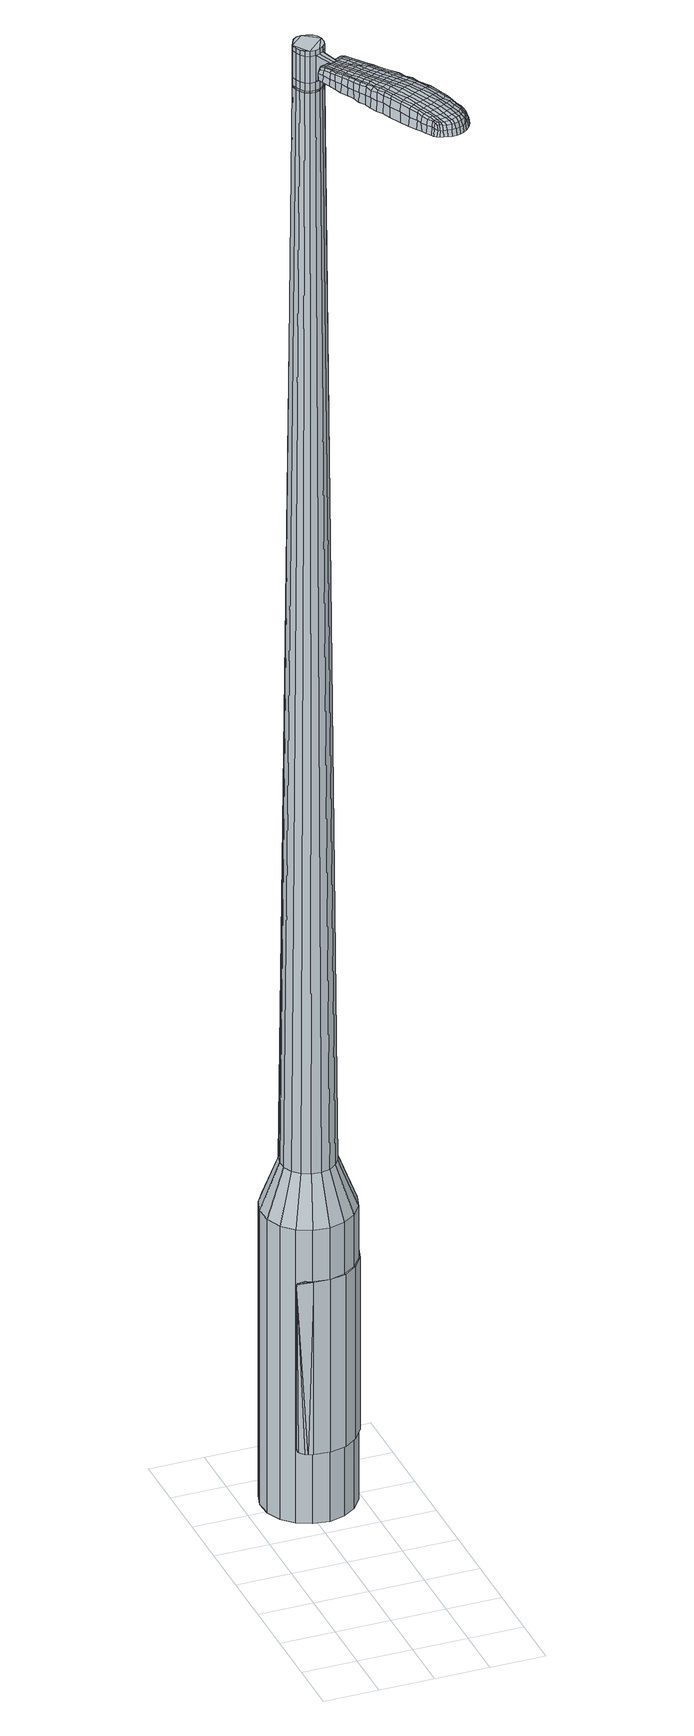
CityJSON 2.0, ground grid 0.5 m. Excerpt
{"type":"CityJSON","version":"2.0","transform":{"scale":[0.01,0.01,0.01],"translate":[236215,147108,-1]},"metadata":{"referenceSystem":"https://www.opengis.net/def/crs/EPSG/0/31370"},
"CityObjects":{
"object1":{"type":"GenericCityObject","attributes":{"cluster":481,"mean_distance_to_centroid":0.318,"new_centroid_x":236215.55,"new_centroid_y":147110.59,"mean_distance_to_camera":14.19,"H1":10.05,"H2":10.26,"Z_final":111.82,"cluster2":39,"proj_x":236205.48,"proj_y":147115.14,"id_line":53786,"bearing_l":24.32,"distance":11.05,"orientation":"right","G_obj":294.32},"geometry":[{"type":"MultiSurface","lod":"2","boundaries":[[[0,1,2,3]],[[1,4,5,2]],[[4,6,7,5]],[[6,8,9,7]],[[8,10,11,9]],[[10,12,13,11]],[[12,14,15,13]],[[14,16,17,15]],[[16,18,19,17]],[[18,20,21,19]],[[20,22,23,21]],[[22,24,25,23]],[[24,26,27,25]],[[26,28,29,27]],[[28,30,31,29]],[[30,32,33,31]],[[32,34,35,33]],[[34,0,3,35]],[[36,37,38,39]],[[38,40,41,42]],[[41,43,42]],[[42,44,45,46]],[[45,47,46]],[[46,48,49,50]],[[49,51,50]],[[42,46,50,38]],[[50,52,39,38]],[[53,36,39]],[[2,5,7,35]],[[7,9,11,15]],[[11,13,15]],[[15,17,19,23]],[[19,21,23]],[[23,25,27,31]],[[27,29,31]],[[15,23,31,7]],[[31,33,35,7]],[[3,2,35]],[[1,0,54,55]],[[0,34,56,54]],[[34,32,57,56]],[[32,30,58,57]],[[30,28,59,58]],[[28,26,60,59]],[[26,24,61,60]],[[24,22,62,61]],[[22,20,63,62]],[[20,18,64,63]],[[18,16,65,64]],[[16,14,66,65]],[[14,12,67,66]],[[12,10,68,67]],[[10,8,69,68]],[[8,6,70,69]],[[6,4,71,70]],[[4,1,55,71]],[[55,54,72,73]],[[54,56,74,72]],[[56,57,75,74]],[[57,58,76,75]],[[58,59,77,76]],[[59,60,78,77]],[[60,61,79,78]],[[61,62,80,79]],[[62,63,81,80]],[[63,64,82,81]],[[64,65,83,82]],[[65,66,84,83]],[[66,67,85,84]],[[67,68,86,85]],[[68,69,87,86]],[[69,70,88,87]],[[70,71,89,88]],[[71,55,73,89]],[[90,91,92,73]],[[74,93,91,90]],[[94,95,93,74]],[[96,97,95,94]],[[98,99,97,96]],[[100,101,99,98]],[[102,103,101,100]],[[80,104,103,102]],[[105,106,104,80]],[[107,108,106,105]],[[109,110,108,107]],[[84,111,110,109]],[[112,113,111,84]],[[86,114,113,112]],[[87,115,114,86]],[[116,117,115,87]],[[118,119,117,116]],[[73,92,119,118]],[[120,121,122,123]],[[124,120,123,125]],[[126,124,125,127]],[[128,126,127,129]],[[130,128,129,131]],[[132,130,131,133]],[[134,132,133,135]],[[136,134,135,137]],[[138,136,137,139]],[[140,138,139,141]],[[142,140,141,143]],[[144,142,143,145]],[[146,144,145,147]],[[148,146,147,149]],[[150,148,149,151]],[[152,150,151,153]],[[72,90,73]],[[72,74,90]],[[75,94,74]],[[75,76,96,94]],[[76,77,98,96]],[[77,78,100,98]],[[78,79,102,100]],[[79,80,102]],[[81,105,80]],[[81,82,107,105]],[[82,83,109,107]],[[83,84,109]],[[85,112,84]],[[85,86,112]],[[88,116,87]],[[88,89,118,116]],[[89,73,118]],[[154,92,91]],[[155,119,92]],[[155,156,117,119]],[[156,115,117]],[[157,113,114]],[[157,111,113]],[[158,110,111]],[[158,159,108,110]],[[159,160,106,108]],[[160,104,106]],[[161,103,104]],[[161,162,101,103]],[[162,163,99,101]],[[163,164,97,99]],[[164,165,95,97]],[[165,93,95]],[[154,91,93]],[[39,52,152,166]],[[92,154,167,153]],[[53,39,166,121]],[[154,93,122,167]],[[36,53,121,120]],[[93,165,123,122]],[[37,36,120,124]],[[165,164,125,123]],[[38,37,124,126]],[[164,163,127,125]],[[40,38,126,128]],[[163,162,129,127]],[[41,40,128,130]],[[162,161,131,129]],[[43,41,130,132]],[[161,104,133,131]],[[42,43,132,134]],[[104,160,135,133]],[[44,42,134,136]],[[160,159,137,135]],[[45,44,136,138]],[[159,158,139,137]],[[47,45,138,140]],[[158,111,141,139]],[[46,47,140,142]],[[111,157,143,141]],[[48,46,142,144]],[[157,114,145,143]],[[49,48,144,146]],[[114,115,147,145]],[[51,49,146,148]],[[115,156,149,147]],[[50,51,148,150]],[[156,155,151,149]],[[52,50,150,152]],[[155,92,153,151]],[[152,153,168,169]],[[153,167,170,168]],[[167,122,171,170]],[[122,121,172,171]],[[121,166,173,172]],[[166,152,169,173]],[[174,175,176,177]],[[178,174,177,179]],[[174,178,180,181]],[[175,174,181,182]],[[183,184,185,186]],[[187,183,186,188]],[[183,187,189,190]],[[184,183,190,191]],[[192,193,194,195]],[[196,192,195,197]],[[192,196,198,199]],[[193,192,199,200]],[[201,202,203,204]],[[205,201,204,206]],[[201,205,207,208]],[[202,201,208,209]],[[210,211,212,213]],[[214,210,213,215]],[[210,214,216,217]],[[211,210,217,218]],[[219,220,221,222]],[[223,219,222,224]],[[219,223,225,226]],[[220,219,226,227]],[[228,229,230,231]],[[220,228,231,221]],[[228,220,227,232]],[[229,228,232,233]],[[234,235,236,237]],[[229,234,237,230]],[[234,229,233,238]],[[235,234,238,239]],[[240,178,179,241]],[[235,240,241,236]],[[240,235,239,242]],[[178,240,242,180]],[[243,244,245,246]],[[247,243,246,248]],[[243,247,249,250]],[[244,243,250,251]],[[252,253,254,255]],[[244,252,255,245]],[[252,244,251,256]],[[253,252,256,257]],[[258,259,260,261]],[[253,258,261,254]],[[258,253,257,262]],[[259,258,262,263]],[[264,265,266,267]],[[259,264,267,260]],[[264,259,263,268]],[[265,264,268,269]],[[270,175,182,271]],[[265,270,271,266]],[[270,265,269,272]],[[175,270,272,176]],[[273,274,275,276]],[[277,273,276,278]],[[273,277,279,280]],[[274,273,280,281]],[[282,283,284,285]],[[274,282,285,275]],[[282,274,281,286]],[[283,282,286,287]],[[288,289,290,291]],[[283,288,291,284]],[[288,283,287,292]],[[289,288,292,293]],[[294,187,188,295]],[[289,294,295,290]],[[294,289,293,296]],[[187,294,296,189]],[[297,298,299,300]],[[301,297,300,302]],[[297,301,303,304]],[[298,297,304,305]],[[306,307,308,309]],[[298,306,309,299]],[[306,298,305,310]],[[307,306,310,311]],[[312,313,314,315]],[[307,312,315,308]],[[312,307,311,316]],[[313,312,316,317]],[[318,319,320,321]],[[313,318,321,314]],[[318,313,317,322]],[[319,318,322,323]],[[324,184,191,325]],[[319,324,325,320]],[[324,319,323,326]],[[184,324,326,185]],[[327,213,212,328]],[[329,327,328,330]],[[327,329,331,332]],[[213,327,332,215]],[[333,329,330,334]],[[335,333,334,336]],[[333,335,337,338]],[[329,333,338,331]],[[339,335,336,340]],[[341,339,340,342]],[[339,341,343,344]],[[335,339,344,337]],[[345,341,342,346]],[[347,345,346,348]],[[345,347,349,350]],[[341,345,350,343]],[[351,347,348,352]],[[202,351,352,203]],[[351,202,209,353]],[[347,351,353,349]],[[354,355,200,199]],[[356,354,199,198]],[[354,356,357,358]],[[355,354,358,359]],[[360,361,359,358]],[[362,360,358,357]],[[360,362,363,364]],[[361,360,364,365]],[[366,367,365,364]],[[368,366,364,363]],[[366,368,369,370]],[[367,366,370,371]],[[372,373,371,370]],[[374,372,370,369]],[[372,374,207,205]],[[373,372,205,206]],[[375,376,377,378]],[[277,375,378,279]],[[375,277,278,379]],[[376,375,379,380]],[[381,196,197,382]],[[376,381,382,377]],[[381,376,380,383]],[[196,381,383,198]],[[384,385,386,387]],[[223,384,387,225]],[[384,223,224,388]],[[385,384,388,389]],[[390,391,392,393]],[[385,390,393,386]],[[390,385,389,394]],[[391,390,394,395]],[[396,193,200,397]],[[391,396,397,392]],[[396,391,395,398]],[[193,396,398,194]],[[399,400,401,402]],[[181,399,402,182]],[[399,181,180,403]],[[400,399,403,404]],[[405,406,407,408]],[[400,405,408,401]],[[405,400,404,409]],[[406,405,409,410]],[[411,204,203,412]],[[406,411,412,407]],[[411,406,410,413]],[[204,411,413,206]],[[414,415,416,417]],[[186,414,417,188]],[[414,186,185,418]],[[415,414,418,419]],[[420,208,207,421]],[[415,420,421,416]],[[420,415,419,422]],[[208,420,422,209]],[[423,424,425,426]],[[301,423,426,303]],[[423,301,302,427]],[[424,423,427,428]],[[429,214,215,430]],[[424,429,430,425]],[[429,424,428,431]],[[214,429,431,216]],[[432,433,434,435]],[[247,432,435,249]],[[432,247,248,436]],[[433,432,436,437]],[[438,439,440,441]],[[433,438,441,434]],[[438,433,437,442]],[[439,438,442,443]],[[444,211,218,445]],[[439,444,445,440]],[[444,439,443,446]],[[211,444,446,212]],[[447,448,437,436]],[[246,447,436,248]],[[447,246,245,449]],[[448,447,449,450]],[[451,452,443,442]],[[448,451,442,437]],[[451,448,450,453]],[[452,451,453,454]],[[455,328,212,446]],[[452,455,446,443]],[[455,452,454,456]],[[328,455,456,330]],[[457,458,459,460]],[[304,457,460,305]],[[457,304,303,426]],[[458,457,426,425]],[[461,332,331,462]],[[458,461,462,459]],[[461,458,425,430]],[[332,461,430,215]],[[463,464,450,449]],[[255,463,449,245]],[[463,255,254,465]],[[464,463,465,466]],[[467,468,454,453]],[[464,467,453,450]],[[467,464,466,469]],[[468,467,469,470]],[[471,334,330,456]],[[468,471,456,454]],[[471,468,470,472]],[[334,471,472,336]],[[473,474,475,476]],[[310,473,476,311]],[[473,310,305,460]],[[474,473,460,459]],[[477,338,337,478]],[[474,477,478,475]],[[477,474,459,462]],[[338,477,462,331]],[[479,480,466,465]],[[261,479,465,254]],[[479,261,260,481]],[[480,479,481,482]],[[483,484,470,469]],[[480,483,469,466]],[[483,480,482,485]],[[484,483,485,486]],[[487,340,336,472]],[[484,487,472,470]],[[487,484,486,488]],[[340,487,488,342]],[[489,490,491,492]],[[316,489,492,317]],[[489,316,311,476]],[[490,489,476,475]],[[493,344,343,494]],[[490,493,494,491]],[[493,490,475,478]],[[344,493,478,337]],[[495,496,482,481]],[[267,495,481,260]],[[495,267,266,497]],[[496,495,497,498]],[[499,500,486,485]],[[496,499,485,482]],[[499,496,498,501]],[[500,499,501,502]],[[503,346,342,488]],[[500,503,488,486]],[[503,500,502,504]],[[346,503,504,348]],[[505,506,507,508]],[[322,505,508,323]],[[505,322,317,492]],[[506,505,492,491]],[[509,350,349,510]],[[506,509,510,507]],[[509,506,491,494]],[[350,509,494,343]],[[511,512,498,497]],[[271,511,497,266]],[[511,271,182,402]],[[512,511,402,401]],[[513,514,502,501]],[[512,513,501,498]],[[513,512,401,408]],[[514,513,408,407]],[[515,352,348,504]],[[514,515,504,502]],[[515,514,407,412]],[[352,515,412,203]],[[516,517,419,418]],[[326,516,418,185]],[[516,326,323,508]],[[517,516,508,507]],[[518,353,209,422]],[[517,518,422,419]],[[518,517,507,510]],[[353,518,510,349]],[[519,520,380,379]],[[276,519,379,278]],[[519,276,275,521]],[[520,519,521,522]],[[523,356,198,383]],[[520,523,383,380]],[[523,520,522,524]],[[356,523,524,357]],[[525,526,527,528]],[[226,525,528,227]],[[525,226,225,387]],[[526,525,387,386]],[[529,530,531,532]],[[526,529,532,527]],[[529,526,386,393]],[[530,529,393,392]],[[533,355,359,534]],[[530,533,534,531]],[[533,530,392,397]],[[355,533,397,200]],[[535,536,522,521]],[[285,535,521,275]],[[535,285,284,537]],[[536,535,537,538]],[[539,362,357,524]],[[536,539,524,522]],[[539,536,538,540]],[[362,539,540,363]],[[541,542,543,544]],[[232,541,544,233]],[[541,232,227,528]],[[542,541,528,527]],[[545,546,547,548]],[[542,545,548,543]],[[545,542,527,532]],[[546,545,532,531]],[[549,361,365,550]],[[546,549,550,547]],[[549,546,531,534]],[[361,549,534,359]],[[551,552,538,537]],[[291,551,537,284]],[[551,291,290,553]],[[552,551,553,554]],[[555,368,363,540]],[[552,555,540,538]],[[555,552,554,556]],[[368,555,556,369]],[[557,558,559,560]],[[238,557,560,239]],[[557,238,233,544]],[[558,557,544,543]],[[561,562,563,564]],[[558,561,564,559]],[[561,558,543,548]],[[562,561,548,547]],[[565,367,371,566]],[[562,565,566,563]],[[565,562,547,550]],[[367,565,550,365]],[[567,568,554,553]],[[295,567,553,290]],[[567,295,188,417]],[[568,567,417,416]],[[569,374,369,556]],[[568,569,556,554]],[[569,568,416,421]],[[374,569,421,207]],[[570,571,404,403]],[[242,570,403,180]],[[570,242,239,560]],[[571,570,560,559]],[[572,573,410,409]],[[571,572,409,404]],[[572,571,559,564]],[[573,572,564,563]],[[574,373,206,413]],[[573,574,413,410]],[[574,573,563,566]],[[373,574,566,371]],[[575,576,577,578]],[[578,577,579,580]],[[581,579,577,582]],[[582,577,576,583]],[[584,585,586,587]],[[587,586,588,589]],[[590,588,586,591]],[[591,586,585,592]],[[593,594,595,596]],[[596,595,597,598]],[[599,597,595,600]],[[600,595,594,601]],[[602,603,604,605]],[[605,604,606,607]],[[608,606,604,609]],[[609,604,603,610]],[[611,612,613,614]],[[614,613,615,616]],[[617,615,613,618]],[[618,613,612,619]],[[620,621,622,623]],[[623,622,624,625]],[[626,624,622,627]],[[627,622,621,628]],[[629,630,631,632]],[[632,631,621,620]],[[628,621,631,633]],[[633,631,630,634]],[[635,636,637,638]],[[638,637,630,629]],[[634,630,637,639]],[[639,637,636,640]],[[580,579,641,642]],[[642,641,636,635]],[[640,636,641,643]],[[643,641,579,581]],[[644,645,646,647]],[[647,646,648,649]],[[650,648,646,651]],[[651,646,645,652]],[[653,654,655,656]],[[656,655,645,644]],[[652,645,655,657]],[[657,655,654,658]],[[659,660,661,662]],[[662,661,654,653]],[[658,654,661,663]],[[663,661,660,664]],[[665,666,667,668]],[[668,667,660,659]],[[664,660,667,669]],[[669,667,666,670]],[[583,576,671,672]],[[672,671,666,665]],[[670,666,671,673]],[[673,671,576,575]],[[674,675,676,677]],[[677,676,678,679]],[[680,678,676,681]],[[681,676,675,682]],[[683,684,685,686]],[[686,685,675,674]],[[682,675,685,687]],[[687,685,684,688]],[[689,690,691,692]],[[692,691,684,683]],[[688,684,691,693]],[[693,691,690,694]],[[589,588,695,696]],[[696,695,690,689]],[[694,690,695,697]],[[697,695,588,590]],[[698,699,700,701]],[[701,700,702,703]],[[704,702,700,705]],[[705,700,699,706]],[[707,708,709,710]],[[710,709,699,698]],[[706,699,709,711]],[[711,709,708,712]],[[713,714,715,716]],[[716,715,708,707]],[[712,708,715,717]],[[717,715,714,718]],[[719,720,721,722]],[[722,721,714,713]],[[718,714,721,723]],[[723,721,720,724]],[[592,585,725,726]],[[726,725,720,719]],[[724,720,725,727]],[[727,725,585,584]],[[611,614,728,729]],[[729,728,730,731]],[[732,730,728,733]],[[733,728,614,616]],[[731,730,734,735]],[[735,734,736,737]],[[738,736,734,739]],[[739,734,730,732]],[[737,736,740,741]],[[741,740,742,743]],[[744,742,740,745]],[[745,740,736,738]],[[743,742,746,747]],[[747,746,748,749]],[[750,748,746,751]],[[751,746,742,744]],[[749,748,752,753]],[[753,752,603,602]],[[610,603,752,754]],[[754,752,748,750]],[[601,755,756,600]],[[600,756,757,599]],[[758,757,756,759]],[[759,756,755,760]],[[760,761,762,759]],[[759,762,763,758]],[[764,763,762,765]],[[765,762,761,766]],[[766,767,768,765]],[[765,768,769,764]],[[770,769,768,771]],[[771,768,767,772]],[[772,773,774,771]],[[771,774,775,770]],[[608,775,774,606]],[[606,774,773,607]],[[776,777,778,779]],[[779,778,678,680]],[[679,678,778,780]],[[780,778,777,781]],[[598,597,782,783]],[[783,782,777,776]],[[781,777,782,784]],[[784,782,597,599]],[[785,786,787,788]],[[788,787,624,626]],[[625,624,787,789]],[[789,787,786,790]],[[791,792,793,794]],[[794,793,786,785]],[[790,786,793,795]],[[795,793,792,796]],[[601,594,797,798]],[[798,797,792,791]],[[796,792,797,799]],[[799,797,594,593]],[[800,801,802,803]],[[803,802,582,583]],[[581,582,802,804]],[[804,802,801,805]],[[806,807,808,809]],[[809,808,801,800]],[[805,801,808,810]],[[810,808,807,811]],[[602,605,812,813]],[[813,812,807,806]],[[811,807,812,814]],[[814,812,605,607]],[[815,816,817,818]],[[818,817,587,589]],[[584,587,817,819]],[[819,817,816,820]],[[608,609,821,822]],[[822,821,816,815]],[[820,816,821,823]],[[823,821,609,610]],[[824,825,826,827]],[[827,826,702,704]],[[703,702,826,828]],[[828,826,825,829]],[[616,615,830,831]],[[831,830,825,824]],[[829,825,830,832]],[[832,830,615,617]],[[833,834,835,650]],[[835,648,650]],[[649,648,835,836]],[[836,835,834,837]],[[838,839,840,841]],[[841,840,834,833]],[[837,834,840,842]],[[842,840,839,843]],[[619,612,844,845]],[[845,844,839,838]],[[843,839,844,846]],[[846,844,612,611]],[[837,847,848,836]],[[836,848,647,649]],[[644,647,848,849]],[[849,848,847,850]],[[843,851,852,842]],[[842,852,847,837]],[[850,847,852,853]],[[853,852,851,854]],[[611,729,855,846]],[[846,855,851,843]],[[854,851,855,856]],[[856,855,729,731]],[[857,858,859,860]],[[860,859,705,706]],[[704,705,859,827]],[[827,859,858,824]],[[732,733,861,862]],[[862,861,858,857]],[[824,858,861,831]],[[831,861,733,616]],[[850,863,864,849]],[[849,864,656,644]],[[653,656,864,865]],[[865,864,863,866]],[[854,867,868,853]],[[853,868,863,850]],[[866,863,868,869]],[[869,868,867,870]],[[731,735,871,856]],[[856,871,867,854]],[[870,867,871,872]],[[872,871,735,737]],[[873,874,875,876]],[[876,875,711,712]],[[706,711,875,860]],[[860,875,874,857]],[[738,739,877,878]],[[878,877,874,873]],[[857,874,877,862]],[[862,877,739,732]],[[866,879,880,865]],[[865,880,662,653]],[[659,662,880,881]],[[881,880,879,882]],[[870,883,884,869]],[[869,884,879,866]],[[882,879,884,885]],[[885,884,883,886]],[[737,741,887,872]],[[872,887,883,870]],[[886,883,887,888]],[[888,887,741,743]],[[889,890,891,892]],[[892,891,717,718]],[[712,717,891,876]],[[876,891,890,873]],[[744,745,893,894]],[[894,893,890,889]],[[873,890,893,878]],[[878,893,745,738]],[[882,895,896,881]],[[881,896,668,659]],[[665,668,896,897]],[[897,896,895,898]],[[886,899,900,885]],[[885,900,895,882]],[[898,895,900,901]],[[901,900,899,902]],[[743,747,903,888]],[[888,903,899,886]],[[902,899,903,904]],[[904,903,747,749]],[[905,906,907,908]],[[908,907,723,724]],[[718,723,907,892]],[[892,907,906,889]],[[750,751,909,910]],[[910,909,906,905]],[[889,906,909,894]],[[894,909,751,744]],[[898,911,912,897]],[[897,912,672,665]],[[583,672,912,803]],[[803,912,911,800]],[[902,913,914,901]],[[901,914,911,898]],[[800,911,914,809]],[[809,914,913,806]],[[749,753,915,904]],[[904,915,913,902]],[[806,913,915,813]],[[813,915,753,602]],[[820,916,917,819]],[[819,917,727,584]],[[724,727,917,908]],[[908,917,916,905]],[[610,754,918,823]],[[823,918,916,820]],[[905,916,918,910]],[[910,918,754,750]],[[781,919,920,780]],[[780,920,677,679]],[[674,677,920,921]],[[921,920,919,922]],[[599,757,923,784]],[[784,923,919,781]],[[922,919,923,924]],[[924,923,757,758]],[[925,926,927,928]],[[928,927,627,628]],[[626,627,927,788]],[[788,927,926,785]],[[929,930,931,932]],[[932,931,926,925]],[[785,926,931,794]],[[794,931,930,791]],[[760,755,933,934]],[[934,933,930,929]],[[791,930,933,798]],[[798,933,755,601]],[[922,935,936,921]],[[921,936,686,674]],[[683,686,936,937]],[[937,936,935,938]],[[758,763,939,924]],[[924,939,935,922]],[[938,935,939,940]],[[940,939,763,764]],[[941,942,943,944]],[[944,943,633,634]],[[628,633,943,928]],[[928,943,942,925]],[[945,946,947,948]],[[948,947,942,941]],[[925,942,947,932]],[[932,947,946,929]],[[766,761,949,950]],[[950,949,946,945]],[[929,946,949,934]],[[934,949,761,760]],[[938,951,952,937]],[[937,952,692,683]],[[689,692,952,953]],[[953,952,951,954]],[[764,769,955,940]],[[940,955,951,938]],[[954,951,955,956]],[[956,955,769,770]],[[957,958,959,960]],[[960,959,639,640]],[[634,639,959,944]],[[944,959,958,941]],[[961,962,963,964]],[[964,963,958,957]],[[941,958,963,948]],[[948,963,962,945]],[[772,767,965,966]],[[966,965,962,961]],[[945,962,965,950]],[[950,965,767,766]],[[954,967,968,953]],[[953,968,696,689]],[[589,696,968,818]],[[818,968,967,815]],[[770,775,969,956]],[[956,969,967,954]],[[815,967,969,822]],[[822,969,775,608]],[[805,970,971,804]],[[804,971,643,581]],[[640,643,971,960]],[[960,971,970,957]],[[811,972,973,810]],[[810,973,970,805]],[[957,970,973,964]],[[964,973,972,961]],[[607,773,974,814]],[[814,974,972,811]],[[961,972,974,966]],[[966,974,773,772]],[[575,578,177,176]],[[578,580,179,177]],[[590,591,190,189]],[[591,592,191,190]],[[593,596,195,194]],[[596,598,197,195]],[[617,618,217,216]],[[618,619,218,217]],[[620,623,222,221]],[[623,625,224,222]],[[629,632,231,230]],[[632,620,221,231]],[[635,638,237,236]],[[638,629,230,237]],[[580,642,241,179]],[[642,635,236,241]],[[650,651,250,249]],[[651,652,251,250]],[[652,657,256,251]],[[657,658,257,256]],[[658,663,262,257]],[[663,664,263,262]],[[664,669,268,263]],[[669,670,269,268]],[[670,673,272,269]],[[673,575,176,272]],[[680,681,280,279]],[[681,682,281,280]],[[682,687,286,281]],[[687,688,287,286]],[[688,693,292,287]],[[693,694,293,292]],[[694,697,296,293]],[[697,590,189,296]],[[698,701,300,299]],[[701,703,302,300]],[[707,710,309,308]],[[710,698,299,309]],[[713,716,315,314]],[[716,707,308,315]],[[719,722,321,320]],[[722,713,314,321]],[[592,726,325,191]],[[726,719,320,325]],[[776,779,378,377]],[[779,680,279,378]],[[598,783,382,197]],[[783,776,377,382]],[[625,789,388,224]],[[789,790,389,388]],[[790,795,394,389]],[[795,796,395,394]],[[796,799,398,395]],[[799,593,194,398]],[[703,828,427,302]],[[828,829,428,427]],[[829,832,431,428]],[[832,617,216,431]],[[833,650,435,434]],[[650,249,435]],[[838,841,441,440]],[[841,833,434,441]],[[619,845,445,218]],[[845,838,440,445]],[[975,976,977,978]],[[979,980,978,977]],[[981,982,983,984]],[[985,986,987,988]],[[976,989,990,977]],[[991,979,977,990]],[[992,981,984,993]],[[994,995,986,985]],[[989,996,997,990]],[[997,998,991,990]],[[999,992,993,1000]],[[1001,995,994,1002]],[[996,1003,1004,997]],[[1004,1005,998,997]],[[1006,999,1000,1007]],[[1008,1001,1002,1009]],[[1010,1011,1012,1013]],[[1014,1015,1011,1010]],[[1014,1016,1017,1015]],[[1016,1018,1019,1017]],[[1020,1021,1022,1023]],[[1024,1025,1021,1020]],[[1026,1027,1025,1024]],[[1028,1029,1027,1026]],[[1023,1012,1011,1020]],[[1020,1011,1015,1024]],[[1015,1017,1026,1024]],[[1017,1019,1028,1026]],[[984,983,980,979]],[[993,984,979,991]],[[998,1000,993,991]],[[1005,1007,1000,998]],[[985,988,982,981]],[[994,985,981,992]],[[1002,994,992,999]],[[1009,1002,999,1006]],[[986,1010,1013,987]],[[995,1014,1010,986]],[[1016,1014,995,1001]],[[1018,1016,1001,1008]],[[1030,1031,1032,1033]],[[1032,1034,1035,1036]],[[1032,1036,1037,1038]],[[1032,1038,1033]],[[1039,1030,1033,1040]],[[1041,1040,1033,1042]],[[1043,1042,1033]],[[1044,1032,1031,1045]],[[1046,1044,1045,1047]],[[1048,1046,1047,1049]],[[1050,1048,1049,1051]],[[1052,1050,1051,1053]],[[1053,1054,1055,1056]],[[1053,1056,1057,1058]],[[1053,1058,1059,1060]],[[1059,1061,1062,1063]],[[1059,1063,1064,1065]],[[1059,1065,1060]],[[1053,1060,1052]],[[1066,1067,1031,1030]],[[1068,1069,1034,1032]],[[1070,1071,1043,1033]],[[1067,1072,1045,1031]],[[1073,1068,1032,1044]],[[1072,1074,1047,1045]],[[1075,1073,1044,1046]],[[1074,1076,1049,1047]],[[1077,1075,1046,1048]],[[1076,1078,1051,1049]],[[1079,1077,1048,1050]],[[1078,1080,1053,1051]],[[1081,1079,1050,1052]],[[1080,1082,1054,1053]],[[1083,1084,1061,1059]],[[1085,1081,1052,1060]],[[1055,1054,1082,1086]],[[1056,1055,1086,1087]],[[1057,1056,1087,1088]],[[1058,1057,1088,1089]],[[1059,1058,1089,1083]],[[1090,1066,1030,1039]],[[1091,1090,1039,1040]],[[1092,1091,1040,1041]],[[1093,1092,1041,1042]],[[1071,1093,1042,1043]],[[1035,1034,1069,1094]],[[1062,1061,1084,1095]],[[1036,1035,1094,1096]],[[1037,1036,1096,1097]],[[1038,1037,1097,1098]],[[1033,1038,1098,1070]],[[1063,1062,1095,1099]],[[1064,1063,1099,1100]],[[1065,1064,1100,1101]],[[1060,1065,1101,1085]]]}]}
},
"vertices":[
[75,220,384],[61,216,384],[61,216,96],[75,220,96],[46,218,384],[46,218,96],[33,224,384],[33,224,96],[23,234,384],[23,234,96],[17,248,384],[17,248,96],[16,263,384],[16,263,96],[20,277,384],[20,277,96],[28,289,384],[28,289,96],[40,297,384],[40,297,96],[54,301,384],[54,301,96],[69,299,384],[69,299,96],[82,293,384],[82,293,96],[93,282,384],[93,282,96],[99,269,384],[99,269,96],[100,254,384],[100,254,96],[96,240,384],[96,240,96],[87,228,384],[87,228,96],[70,252,1524],[71,257,1524],[71,262,1524],[63,246,1524],[69,266,1524],[66,269,1524],[57,272,1524],[61,271,1524],[52,271,1524],[48,268,1524],[44,260,1524],[46,264,1524],[45,255,1524],[47,251,1524],[54,245,1524],[50,247,1524],[59,245,1524],[67,249,1524],[68,235,429],[60,233,429],[75,240,429],[80,247,429],[83,256,429],[82,265,429],[78,273,429],[72,279,429],[64,283,429],[56,283,429],[47,281,429],[40,276,429],[35,269,429],[33,261,429],[33,252,429],[37,244,429],[43,238,429],[51,234,429],[63,246,1483],[59,245,1483],[67,249,1483],[70,252,1483],[71,257,1483],[71,262,1483],[69,266,1483],[66,269,1483],[61,271,1483],[57,272,1483],[52,271,1483],[48,268,1483],[46,264,1483],[44,260,1483],[45,255,1483],[47,251,1483],[50,247,1483],[54,245,1483],[63,247,1483],[63,247,1485],[59,245,1485],[67,249,1485],[69,253,1483],[69,253,1485],[70,257,1483],[70,257,1485],[70,262,1483],[70,262,1485],[68,266,1483],[68,266,1485],[65,269,1483],[65,269,1485],[61,271,1485],[57,271,1483],[57,271,1485],[52,270,1483],[52,270,1485],[49,268,1483],[49,268,1485],[46,264,1485],[45,260,1483],[45,260,1485],[45,255,1485],[47,251,1485],[50,248,1483],[50,248,1485],[54,246,1483],[54,246,1485],[70,252,1519],[67,249,1519],[67,249,1493],[70,252,1493],[71,257,1519],[71,257,1493],[71,262,1519],[71,262,1493],[69,266,1519],[69,266,1493],[66,269,1519],[66,269,1493],[61,271,1519],[61,271,1493],[57,272,1519],[57,272,1493],[52,271,1519],[52,271,1493],[48,268,1519],[48,268,1493],[46,264,1519],[46,264,1493],[44,260,1519],[44,260,1493],[45,255,1519],[45,255,1493],[47,251,1519],[47,251,1493],[50,247,1519],[50,247,1493],[54,245,1519],[54,245,1493],[59,245,1519],[59,245,1493],[63,246,1485],[54,245,1485],[50,247,1485],[44,260,1485],[48,268,1485],[52,271,1485],[57,272,1485],[66,269,1485],[69,266,1485],[71,262,1485],[71,257,1485],[70,252,1485],[63,246,1519],[63,246,1493],[68,228,1513],[68,228,1518],[71,229,1513],[74,230,1513],[74,230,1518],[71,229,1518],[84,154,1519],[81,160,1518],[80,158,1509],[83,152,1510],[87,146,1519],[86,144,1510],[88,147,1526],[85,155,1525],[82,162,1525],[119,169,1519],[116,175,1518],[114,176,1525],[117,169,1525],[123,161,1519],[121,162,1526],[125,161,1510],[121,169,1510],[118,175,1509],[133,95,1519],[130,94,1519],[130,93,1513],[133,94,1513],[136,98,1519],[137,97,1513],[136,99,1524],[132,97,1524],[129,95,1524],[102,163,1530],[99,169,1529],[96,168,1529],[99,161,1530],[106,154,1531],[103,153,1531],[110,156,1530],[106,164,1530],[103,171,1529],[69,236,1512],[67,235,1512],[67,234,1517],[69,235,1517],[72,237,1512],[72,236,1517],[72,237,1506],[69,235,1506],[67,234,1506],[109,100,1519],[108,103,1519],[107,101,1512],[108,99,1512],[111,98,1518],[110,97,1512],[111,99,1522],[110,101,1523],[109,104,1524],[105,107,1519],[102,112,1519],[102,110,1512],[104,106,1512],[106,108,1524],[103,113,1525],[100,117,1519],[96,124,1519],[95,123,1511],[99,116,1511],[101,118,1526],[97,126,1526],[92,135,1519],[91,133,1510],[93,136,1526],[57,222,1513],[60,215,1513],[61,216,1518],[58,223,1517],[55,228,1512],[56,227,1516],[55,227,1506],[56,221,1507],[59,214,1507],[62,208,1514],[65,201,1515],[66,203,1520],[63,210,1519],[62,207,1507],[64,200,1507],[68,194,1515],[70,187,1516],[71,189,1522],[69,196,1521],[67,193,1508],[70,186,1508],[73,180,1517],[76,174,1517],[77,175,1524],[74,182,1523],[72,179,1508],[75,172,1509],[78,167,1518],[79,168,1524],[77,165,1509],[142,114,1519],[141,117,1519],[140,117,1524],[141,114,1523],[143,112,1518],[142,112,1522],[144,111,1512],[144,114,1512],[143,117,1512],[140,122,1519],[138,127,1519],[136,127,1525],[138,122,1524],[141,121,1512],[139,127,1512],[136,133,1519],[132,140,1519],[131,140,1526],[134,133,1526],[137,132,1511],[134,140,1511],[128,151,1519],[126,151,1526],[129,150,1510],[85,235,1513],[88,228,1513],[90,228,1507],[86,234,1507],[82,240,1512],[83,239,1506],[82,238,1516],[83,235,1517],[87,228,1518],[92,221,1514],[95,215,1515],[97,214,1507],[93,221,1507],[90,222,1519],[94,215,1520],[99,208,1515],[102,202,1516],[104,201,1508],[100,208,1508],[97,208,1521],[101,202,1522],[106,195,1517],[109,188,1517],[111,188,1509],[107,194,1508],[104,195,1523],[107,189,1524],[112,182,1518],[114,181,1509],[111,182,1524],[72,230,1519],[69,229,1519],[75,223,1520],[72,222,1520],[77,224,1520],[74,231,1519],[78,216,1522],[75,215,1522],[81,210,1523],[78,208,1523],[84,211,1523],[81,218,1521],[84,203,1524],[81,202,1524],[87,196,1525],[84,195,1525],[90,197,1525],[87,204,1524],[90,189,1526],[87,188,1526],[93,183,1527],[90,181,1527],[96,184,1527],[93,191,1526],[96,176,1528],[93,175,1528],[100,177,1528],[131,99,1527],[128,98,1527],[134,102,1526],[133,106,1527],[129,103,1528],[126,102,1528],[127,109,1529],[123,108,1529],[130,112,1528],[127,118,1530],[124,116,1530],[120,114,1530],[121,123,1531],[117,121,1531],[124,125,1530],[121,133,1531],[117,131,1531],[114,129,1531],[112,143,1531],[108,141,1531],[115,144,1531],[143,109,1518],[142,106,1519],[143,106,1513],[144,109,1513],[141,110,1523],[140,107,1523],[139,102,1519],[140,101,1513],[138,103,1524],[113,97,1518],[115,95,1518],[115,97,1523],[113,98,1523],[112,95,1513],[115,94,1513],[118,94,1519],[122,93,1519],[122,94,1524],[118,95,1523],[118,93,1513],[122,92,1513],[126,93,1519],[125,94,1524],[126,92,1513],[86,156,1528],[88,157,1528],[85,163,1528],[83,162,1527],[89,148,1528],[91,148,1529],[90,157,1529],[93,159,1530],[91,165,1529],[88,164,1528],[94,149,1529],[97,150,1530],[96,160,1530],[94,167,1529],[100,151,1531],[116,169,1528],[113,168,1529],[117,160,1529],[119,161,1528],[112,175,1527],[110,174,1528],[110,166,1529],[114,158,1530],[107,173,1528],[80,241,1512],[78,240,1512],[78,239,1517],[80,240,1517],[81,240,1506],[79,240,1506],[75,239,1512],[75,237,1517],[76,238,1506],[56,230,1512],[57,231,1512],[57,230,1506],[55,229,1506],[57,229,1517],[58,230,1517],[59,232,1512],[62,233,1512],[62,232,1506],[59,231,1506],[60,231,1517],[63,232,1517],[64,234,1512],[64,233,1506],[65,233,1517],[59,224,1519],[60,225,1519],[62,217,1520],[63,218,1520],[62,226,1519],[65,227,1519],[65,219,1520],[68,220,1520],[67,228,1519],[70,221,1520],[82,235,1519],[80,234,1519],[84,227,1520],[86,228,1520],[78,233,1519],[81,226,1520],[64,210,1521],[66,211,1521],[67,203,1522],[69,204,1522],[68,212,1521],[71,213,1521],[71,205,1522],[73,206,1523],[73,214,1522],[76,207,1523],[89,221,1521],[87,220,1521],[90,214,1522],[92,215,1522],[84,219,1521],[87,212,1522],[70,196,1523],[71,197,1523],[73,190,1524],[74,190,1524],[74,198,1523],[76,199,1524],[77,191,1525],[79,193,1525],[79,201,1524],[82,194,1525],[96,208,1523],[94,207,1523],[97,201,1524],[99,201,1524],[91,206,1524],[94,199,1525],[75,183,1525],[77,183,1525],[78,176,1526],[80,177,1526],[79,185,1526],[82,186,1526],[82,178,1527],[85,179,1527],[85,187,1526],[88,180,1527],[102,195,1525],[100,194,1525],[104,187,1526],[106,188,1526],[97,192,1526],[100,186,1527],[81,169,1527],[82,170,1527],[85,171,1527],[88,172,1528],[91,173,1528],[109,182,1527],[107,181,1527],[103,179,1528],[140,112,1525],[139,110,1525],[139,116,1526],[138,113,1526],[137,106,1526],[136,109,1527],[112,100,1525],[114,99,1525],[112,102,1526],[110,103,1525],[117,98,1525],[121,97,1526],[119,101,1527],[115,101,1526],[124,97,1526],[122,101,1527],[137,121,1526],[136,118,1527],[135,126,1527],[134,124,1528],[133,115,1528],[131,121,1529],[108,108,1526],[110,107,1527],[107,113,1528],[105,113,1527],[113,106,1527],[116,106,1528],[113,113,1529],[110,112,1528],[120,107,1528],[117,113,1530],[133,132,1528],[131,130,1529],[130,140,1528],[128,138,1529],[128,127,1529],[124,135,1530],[102,119,1528],[104,119,1528],[101,126,1529],[99,126,1528],[107,119,1529],[110,119,1530],[107,127,1530],[103,127,1530],[114,120,1530],[110,128,1531],[125,150,1529],[123,149,1529],[119,147,1530],[94,137,1528],[96,137,1529],[99,138,1530],[102,139,1530],[105,140,1531],[82,159,1509],[83,161,1518],[85,154,1518],[85,152,1509],[89,146,1519],[88,144,1510],[90,148,1525],[86,156,1525],[84,162,1525],[112,175,1525],[114,175,1518],[117,168,1518],[115,168,1525],[121,160,1519],[119,161,1525],[123,160,1510],[119,168,1509],[116,174,1509],[129,95,1513],[129,96,1519],[132,97,1519],[132,96,1513],[135,99,1519],[135,99,1513],[134,101,1524],[131,98,1524],[128,97,1524],[97,168,1528],[100,169,1528],[103,162,1529],[100,161,1529],[106,154,1529],[103,153,1529],[110,156,1529],[106,164,1529],[103,170,1528],[68,232,1516],[68,233,1512],[70,234,1512],[70,233,1516],[73,235,1512],[73,234,1516],[73,234,1506],[70,233,1506],[68,232,1506],[108,103,1512],[109,104,1519],[111,101,1518],[110,100,1512],[112,100,1518],[111,98,1512],[113,101,1522],[112,102,1523],[110,105,1523],[103,111,1512],[104,113,1519],[107,108,1519],[106,107,1512],[108,109,1524],[105,114,1525],[97,123,1511],[98,125,1519],[101,118,1519],[101,116,1511],[102,119,1525],[99,126,1526],[93,136,1519],[93,134,1510],[94,137,1526],[62,217,1518],[62,216,1513],[59,223,1513],[60,224,1517],[57,228,1512],[58,227,1515],[57,227,1506],[58,222,1506],[61,215,1507],[68,203,1520],[67,202,1514],[64,209,1514],[65,210,1519],[64,207,1507],[66,200,1507],[73,189,1522],[72,188,1516],[70,195,1515],[71,196,1521],[69,193,1508],[71,186,1508],[79,176,1523],[78,174,1517],[75,181,1516],[76,182,1522],[74,179,1508],[77,172,1508],[80,167,1517],[81,169,1524],[79,166,1509],[138,117,1523],[139,117,1519],[140,114,1518],[139,114,1523],[141,112,1518],[140,112,1522],[142,111,1512],[142,113,1512],[141,116,1512],[134,127,1525],[136,127,1519],[138,121,1519],[136,121,1524],[139,121,1512],[138,126,1512],[129,140,1526],[131,139,1519],[134,132,1519],[132,132,1525],[135,132,1511],[132,139,1511],[126,150,1519],[124,150,1526],[128,149,1510],[88,227,1507],[87,227,1513],[83,234,1513],[84,233,1506],[81,238,1512],[82,238,1506],[80,237,1515],[82,234,1517],[85,227,1518],[95,213,1507],[94,214,1514],[90,220,1514],[92,220,1507],[89,221,1519],[92,214,1520],[102,200,1508],[100,201,1516],[97,207,1515],[99,207,1508],[96,207,1521],[99,201,1522],[109,187,1508],[107,187,1517],[104,194,1516],[106,193,1508],[102,194,1522],[106,188,1523],[111,181,1517],[113,180,1509],[109,181,1524],[72,229,1518],[70,228,1518],[75,223,1519],[73,222,1519],[78,224,1519],[75,230,1518],[78,216,1520],[76,215,1520],[81,209,1521],[79,208,1521],[84,210,1521],[81,217,1520],[84,202,1523],[82,201,1523],[87,196,1524],[85,194,1524],[90,197,1524],[87,204,1523],[90,189,1525],[88,188,1525],[93,182,1526],[91,181,1526],[96,183,1526],[93,190,1525],[97,175,1527],[94,174,1527],[100,177,1527],[127,99,1526],[130,100,1526],[133,103,1525],[132,106,1526],[129,104,1526],[126,103,1526],[123,108,1528],[126,110,1528],[129,112,1527],[127,118,1528],[123,116,1529],[120,115,1529],[117,121,1530],[120,123,1530],[124,125,1529],[120,133,1530],[117,131,1530],[114,130,1530],[108,141,1530],[112,142,1530],[115,144,1530],[141,107,1513],[140,107,1518],[141,110,1518],[142,110,1512],[139,111,1523],[139,108,1523],[138,103,1519],[138,103,1513],[137,104,1523],[116,99,1523],[116,97,1518],[114,98,1518],[114,100,1523],[113,97,1512],[115,96,1512],[122,96,1523],[122,95,1519],[119,96,1519],[119,97,1523],[119,95,1513],[122,94,1513],[126,95,1519],[125,96,1524],[126,94,1513],[86,163,1527],[88,157,1527],[87,156,1527],[85,163,1526],[91,148,1527],[92,149,1528],[91,165,1528],[94,159,1528],[91,157,1528],[88,164,1527],[94,149,1528],[97,150,1529],[97,160,1529],[94,166,1528],[100,151,1529],[117,160,1528],[113,167,1527],[114,168,1527],[118,160,1527],[111,175,1526],[110,174,1527],[110,166,1528],[113,158,1528],[106,172,1527],[79,237,1516],[79,238,1512],[80,239,1512],[80,238,1516],[81,238,1506],[80,238,1506],[76,237,1512],[76,236,1516],[77,236,1506],[58,228,1506],[58,229,1512],[57,229,1512],[58,228,1516],[59,228,1516],[63,230,1506],[63,231,1512],[60,230,1512],[60,229,1506],[61,229,1516],[63,230,1516],[65,232,1512],[65,231,1506],[66,231,1516],[61,224,1518],[60,224,1518],[63,217,1519],[64,217,1519],[65,226,1518],[63,225,1518],[66,218,1519],[68,219,1519],[67,227,1518],[70,221,1519],[84,227,1519],[81,233,1518],[82,233,1518],[85,227,1519],[78,232,1518],[81,225,1519],[66,211,1520],[66,210,1520],[68,203,1521],[69,204,1521],[71,213,1520],[68,212,1520],[71,205,1521],[74,206,1521],[73,214,1520],[76,207,1521],[90,213,1521],[87,220,1520],[88,220,1520],[92,214,1521],[84,219,1520],[87,212,1521],[72,197,1522],[71,197,1522],[74,190,1523],[75,190,1523],[77,199,1522],[74,198,1522],[77,191,1523],[80,192,1524],[79,200,1523],[82,193,1524],[97,200,1523],[94,207,1522],[95,207,1522],[98,200,1523],[91,205,1522],[94,198,1523],[78,183,1524],[77,183,1524],[79,176,1525],[80,176,1525],[83,185,1525],[80,184,1524],[83,177,1525],[85,179,1526],[85,186,1525],[88,180,1526],[104,187,1525],[100,193,1524],[101,194,1524],[105,187,1525],[97,192,1524],[100,185,1525],[83,170,1526],[82,169,1526],[88,172,1527],[85,171,1526],[91,173,1527],[107,180,1526],[108,181,1526],[103,179,1526],[138,110,1524],[139,112,1524],[138,116,1525],[137,113,1525],[136,106,1525],[135,110,1525],[113,103,1525],[115,100,1524],[113,102,1524],[111,104,1525],[119,102,1526],[121,98,1525],[118,99,1524],[116,102,1525],[124,98,1525],[122,102,1526],[135,119,1526],[136,120,1526],[134,126,1526],[133,124,1527],[133,115,1526],[130,121,1527],[107,114,1527],[110,108,1526],[109,109,1526],[106,114,1526],[114,113,1528],[116,107,1527],[113,107,1526],[110,113,1527],[120,107,1527],[117,114,1528],[130,130,1527],[131,132,1527],[128,139,1527],[127,138,1528],[127,128,1528],[124,135,1529],[101,127,1528],[105,119,1527],[103,120,1527],[100,127,1527],[107,127,1529],[111,120,1529],[108,119,1528],[104,127,1528],[114,120,1529],[110,128,1530],[122,149,1528],[123,150,1528],[119,146,1529],[97,137,1528],[95,137,1528],[102,139,1529],[99,138,1529],[105,140,1530],[57,227,1508],[63,230,1508],[75,200,1509],[68,196,1509],[83,180,1510],[76,176,1510],[99,143,1512],[91,140,1512],[83,156,1511],[92,160,1511],[106,127,1513],[112,115,1514],[104,111,1514],[98,123,1513],[69,233,1508],[82,203,1509],[91,183,1510],[108,147,1512],[100,164,1511],[115,131,1513],[121,119,1514],[75,235,1508],[90,206,1509],[99,187,1510],[116,151,1512],[109,167,1511],[129,122,1514],[123,135,1513],[81,238,1508],[97,209,1509],[107,190,1510],[125,155,1512],[117,171,1511],[137,126,1514],[132,138,1513],[118,103,1514],[122,99,1514],[115,96,1514],[111,99,1514],[126,106,1514],[128,102,1514],[134,110,1514],[134,105,1514],[141,113,1514],[141,108,1514],[126,96,1515],[130,94,1515],[129,94,1515],[122,94,1515],[130,98,1515],[131,95,1515],[134,99,1515],[132,95,1515],[138,101,1515],[133,96,1515],[101,257,334],[101,253,334],[101,253,165],[100,267,171],[101,257,165],[101,261,165],[100,264,166],[100,266,167],[100,267,169],[101,261,334],[100,264,333],[100,266,332],[100,267,331],[100,267,328],[97,239,165],[97,239,334],[88,227,165],[88,227,334],[76,218,165],[76,218,334],[61,215,165],[61,215,334],[46,216,165],[46,216,334],[42,218,334],[39,219,334],[36,220,333],[34,221,332],[33,222,331],[33,222,328],[42,218,165],[33,222,171],[33,222,169],[34,221,167],[36,220,166],[39,219,165],[98,257,334],[98,253,334],[98,253,165],[98,257,165],[97,267,171],[97,267,328],[94,240,334],[94,240,165],[86,229,334],[86,229,165],[74,221,334],[74,221,165],[61,217,334],[61,217,165],[47,219,334],[47,219,165],[43,220,334],[34,225,328],[34,225,171],[43,220,165],[40,222,334],[38,223,333],[36,224,332],[35,224,331],[98,261,334],[98,263,333],[97,265,332],[97,267,331],[98,261,165],[35,224,169],[98,263,166],[97,265,167],[97,267,169],[36,224,167],[38,223,166],[40,222,165]
]}
